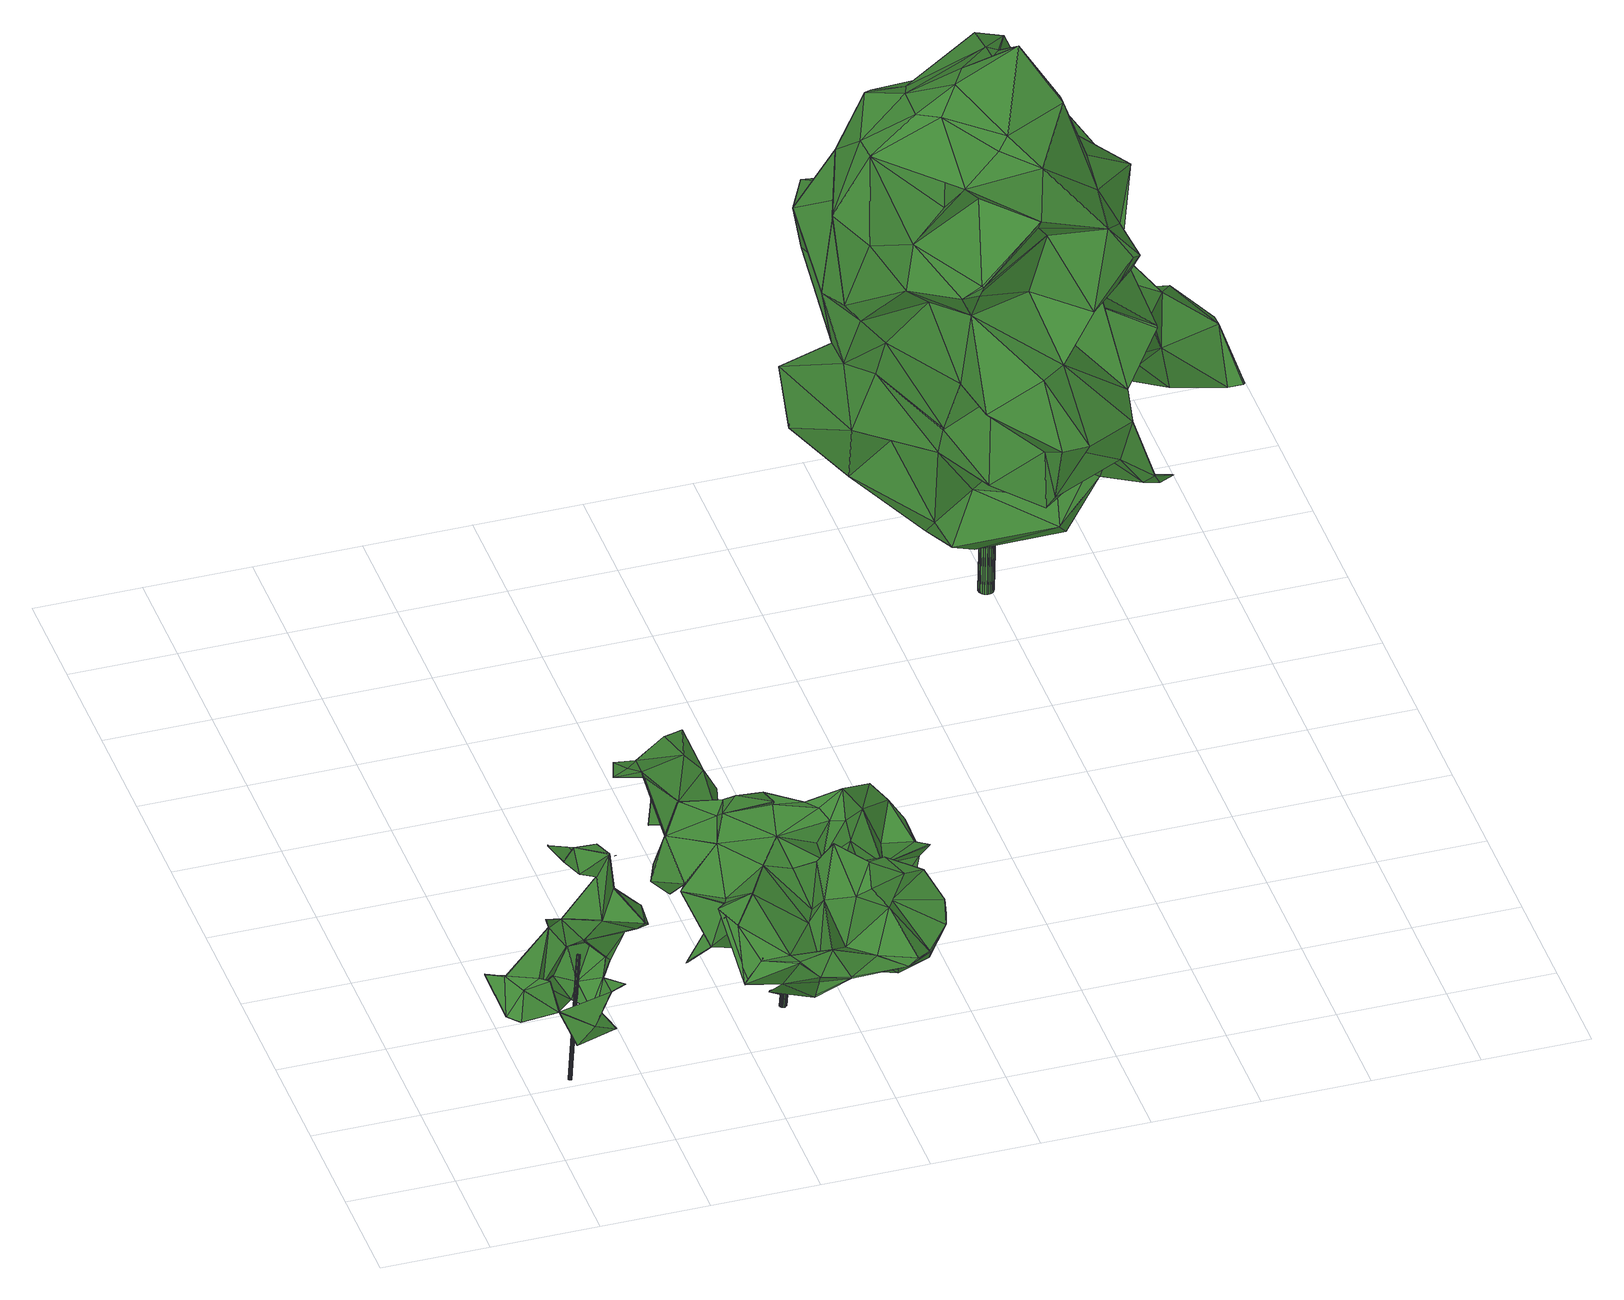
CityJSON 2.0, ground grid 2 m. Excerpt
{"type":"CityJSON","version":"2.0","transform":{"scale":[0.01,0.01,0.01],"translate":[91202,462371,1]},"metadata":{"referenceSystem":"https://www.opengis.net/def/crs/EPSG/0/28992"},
"CityObjects":{
"tree1":{"type":"SolitaryVegetationObject","attributes":{"gtid":99,"crown_width_m":2.86,"crown_median_z":4.64,"trunk_H_m":2.49,"trunk_DBH_m":0.0601,"trunk_radius_m":0.03,"trunk_base_height_m":2.15,"original_gtid":"100"},"geometry":[{"type":"Solid","lod":"3","boundaries":[[[[0,1,2]],[[3,4,5]],[[6,7,8]],[[6,8,9]],[[10,11,12]],[[13,14,15]],[[16,17,2]],[[3,18,4]],[[19,20,21]],[[22,15,23]],[[24,25,26]],[[26,25,27]],[[28,29,30]],[[31,32,33]],[[34,35,36]],[[37,38,17]],[[39,40,41]],[[36,42,34]],[[0,43,16]],[[44,45,46]],[[35,45,36]],[[41,22,23]],[[47,8,48]],[[49,29,14]],[[50,31,51]],[[44,52,53]],[[54,55,2]],[[56,37,57]],[[58,59,60]],[[57,37,61]],[[62,44,63]],[[64,65,66]],[[67,68,69]],[[13,15,22]],[[70,71,17]],[[72,73,74]],[[75,76,77]],[[78,79,80]],[[57,32,56]],[[34,42,81]],[[82,83,35]],[[46,35,83]],[[20,84,85]],[[84,20,19]],[[84,19,85]],[[60,86,58]],[[81,87,66]],[[88,85,19]],[[70,85,88]],[[39,11,40]],[[54,2,89]],[[62,24,90]],[[91,90,92]],[[93,54,89]],[[61,77,94]],[[76,94,77]],[[57,94,51]],[[95,52,44]],[[16,78,70]],[[96,70,78]],[[76,97,98]],[[99,68,67]],[[39,100,11]],[[40,11,54]],[[40,54,93]],[[57,33,32]],[[101,96,102]],[[103,104,105]],[[2,1,16]],[[106,102,107]],[[9,102,106]],[[86,59,58]],[[107,108,95]],[[95,103,107]],[[109,97,88]],[[110,49,71]],[[47,26,27]],[[111,109,88]],[[86,60,59]],[[0,16,1]],[[7,105,91]],[[51,31,33]],[[46,45,35]],[[20,101,21]],[[112,52,79]],[[12,11,100]],[[103,95,113]],[[103,113,104]],[[81,35,34]],[[76,23,15]],[[76,15,97]],[[36,45,42]],[[114,52,115]],[[115,52,112]],[[61,75,77]],[[0,10,12]],[[6,105,7]],[[103,105,6]],[[14,116,49]],[[35,117,82]],[[65,117,35]],[[118,117,25]],[[24,118,25]],[[62,117,118]],[[62,118,24]],[[18,5,4]],[[18,3,5]],[[42,45,87]],[[101,102,9]],[[41,40,22]],[[17,16,70]],[[83,82,63]],[[62,63,117]],[[91,62,90]],[[61,37,49]],[[61,49,38]],[[117,65,64]],[[117,64,25]],[[22,40,119]],[[22,119,93]],[[82,117,63]],[[120,31,121]],[[88,19,21]],[[9,8,21]],[[89,38,22]],[[93,89,22]],[[49,110,29]],[[95,108,52]],[[14,29,15]],[[28,15,29]],[[61,94,57]],[[79,52,80]],[[21,8,47]],[[92,24,122]],[[30,29,110]],[[28,110,15]],[[97,15,110]],[[2,55,0]],[[41,123,39]],[[100,39,123]],[[75,23,76]],[[61,23,75]],[[111,98,109]],[[98,97,109]],[[69,68,99]],[[69,99,67]],[[63,46,83]],[[44,46,63]],[[74,100,123]],[[107,6,106]],[[104,91,105]],[[92,122,91]],[[11,10,55]],[[17,71,49]],[[49,37,17]],[[48,26,47]],[[11,55,54]],[[50,121,31]],[[42,87,81]],[[97,110,88]],[[57,51,33]],[[48,8,7]],[[12,79,43]],[[12,43,0]],[[76,98,111]],[[106,6,9]],[[103,6,107]],[[25,64,53]],[[64,44,53]],[[47,121,50]],[[53,52,25]],[[52,114,25]],[[31,120,72]],[[0,55,10]],[[74,37,56]],[[38,37,74]],[[38,2,17]],[[72,32,31]],[[93,119,40]],[[78,16,43]],[[78,43,79]],[[23,123,41]],[[74,123,23]],[[56,72,74]],[[38,124,22]],[[116,124,38]],[[22,124,13]],[[38,89,2]],[[91,122,48]],[[91,48,7]],[[74,23,38]],[[48,122,26]],[[94,21,50]],[[88,21,94]],[[100,73,12]],[[79,12,73]],[[79,73,112]],[[74,73,100]],[[88,94,111]],[[112,73,115]],[[115,73,114]],[[94,76,111]],[[21,47,50]],[[114,73,72]],[[13,124,14]],[[38,23,61]],[[30,110,28]],[[96,107,102]],[[70,88,110]],[[107,125,108]],[[87,45,44]],[[56,32,72]],[[50,51,94]],[[96,85,70]],[[62,104,113]],[[62,91,104]],[[44,113,95]],[[62,113,44]],[[96,101,85]],[[20,85,101]],[[21,101,9]],[[49,116,38]],[[14,124,116]],[[92,90,24]],[[26,122,24]],[[70,110,71]],[[64,66,44]],[[81,66,35]],[[35,66,65]],[[44,66,87]],[[114,120,25]],[[72,120,114]],[[107,96,78]],[[125,107,78]],[[125,78,80]],[[27,121,47]],[[25,121,27]],[[120,121,25]],[[125,80,108]],[[52,108,80]],[[126,127,128]],[[126,128,129]],[[129,128,130]],[[129,130,131]],[[128,127,132]],[[128,132,130]],[[132,127,133]],[[132,133,130]],[[130,133,134]],[[130,134,131]],[[133,127,135]],[[133,135,134]],[[135,127,136]],[[135,136,134]],[[134,136,137]],[[134,137,131]],[[137,136,138]],[[137,138,131]],[[136,127,139]],[[136,139,138]],[[138,139,140]],[[138,140,131]],[[139,127,141]],[[139,141,140]],[[140,141,142]],[[140,142,131]],[[141,127,143]],[[141,143,142]],[[142,143,144]],[[142,144,131]],[[143,127,145]],[[143,145,144]],[[144,145,146]],[[144,146,131]],[[145,127,147]],[[145,147,146]],[[146,147,148]],[[146,148,131]],[[147,127,149]],[[147,149,148]],[[148,149,150]],[[148,150,131]],[[150,149,151]],[[150,151,131]],[[149,127,152]],[[149,152,151]],[[151,152,153]],[[151,153,131]],[[152,127,154]],[[152,154,153]],[[153,154,155]],[[153,155,131]],[[154,127,156]],[[154,156,155]],[[156,127,157]],[[156,157,155]],[[155,157,158]],[[155,158,131]],[[157,127,159]],[[157,159,158]],[[158,159,160]],[[158,160,131]],[[159,127,161]],[[159,161,160]],[[160,161,162]],[[160,162,131]],[[161,127,126]],[[161,126,162]],[[162,126,129]],[[162,129,131]]]]}]},
"tree2":{"type":"SolitaryVegetationObject","attributes":{"gtid":100,"crown_width_m":5.47,"crown_median_z":3.87,"trunk_H_m":2.57,"trunk_DBH_m":0.125,"trunk_radius_m":0.0627,"trunk_base_height_m":1.3,"original_gtid":"101"},"geometry":[{"type":"Solid","lod":"3","boundaries":[[[[163,164,165]],[[166,167,168]],[[169,167,166]],[[170,171,172]],[[170,172,173]],[[174,175,176]],[[177,178,179]],[[180,181,182]],[[183,184,185]],[[186,185,184]],[[187,188,189]],[[190,191,192]],[[193,194,177]],[[195,189,196]],[[197,198,199]],[[197,199,200]],[[201,202,168]],[[203,204,205]],[[188,196,189]],[[206,207,208]],[[206,209,207]],[[210,211,212]],[[180,213,181]],[[214,205,215]],[[216,217,218]],[[219,220,221]],[[205,222,203]],[[223,224,213]],[[225,226,227]],[[219,228,229]],[[230,231,232]],[[233,234,235]],[[192,198,190]],[[196,236,195]],[[202,201,237]],[[209,237,201]],[[238,239,200]],[[181,213,224]],[[240,224,223]],[[241,164,242]],[[243,244,186]],[[168,245,201]],[[246,247,248]],[[246,249,247]],[[182,250,180]],[[251,252,253]],[[254,255,256]],[[257,258,259]],[[200,239,197]],[[193,177,179]],[[260,261,224]],[[175,245,262]],[[175,262,263]],[[264,265,266]],[[265,264,267]],[[198,268,269]],[[270,271,272]],[[260,190,261]],[[273,274,275]],[[179,251,253]],[[276,277,278]],[[179,178,251]],[[279,280,281]],[[280,282,281]],[[283,234,284]],[[285,172,171]],[[286,287,288]],[[289,287,286]],[[290,274,291]],[[207,245,174]],[[274,252,178]],[[251,178,252]],[[227,283,292]],[[293,294,295]],[[273,275,296]],[[297,244,298]],[[241,165,164]],[[168,202,166]],[[299,300,301]],[[300,302,301]],[[192,199,198]],[[204,272,271]],[[303,304,238]],[[305,185,186]],[[306,182,307]],[[277,308,278]],[[183,185,289]],[[221,267,219]],[[176,309,194]],[[175,309,176]],[[215,204,271]],[[186,184,243]],[[184,183,243]],[[265,267,243]],[[310,272,222]],[[197,311,268]],[[312,245,168]],[[313,314,315]],[[183,289,286]],[[186,244,305]],[[297,305,244]],[[316,241,231]],[[202,217,166]],[[293,278,294]],[[188,317,318]],[[319,320,233]],[[178,177,275]],[[178,275,274]],[[298,244,221]],[[267,221,244]],[[303,321,322]],[[242,323,324]],[[276,278,293]],[[266,183,286]],[[183,266,243]],[[169,166,325]],[[326,282,210]],[[265,243,266]],[[322,327,328]],[[310,222,276]],[[329,236,330]],[[236,331,330]],[[332,253,333]],[[167,312,168]],[[334,312,167]],[[174,182,306]],[[272,311,197]],[[240,260,224]],[[169,329,330]],[[325,329,169]],[[335,293,254]],[[336,222,205]],[[228,219,337]],[[228,337,338]],[[339,331,236]],[[339,340,331]],[[250,194,193]],[[341,235,226]],[[267,244,243]],[[302,225,229]],[[342,343,344]],[[344,343,296]],[[345,329,325]],[[229,346,302]],[[347,348,295]],[[187,349,340]],[[206,237,209]],[[206,350,237]],[[206,351,350]],[[352,323,300]],[[170,218,217]],[[353,354,341]],[[349,354,353]],[[283,227,226]],[[212,321,210]],[[197,355,316]],[[197,316,356]],[[167,343,342]],[[357,358,214]],[[357,214,215]],[[241,322,328]],[[174,306,207]],[[359,207,306]],[[343,167,169]],[[343,169,330]],[[297,298,227]],[[264,249,360]],[[303,316,304]],[[242,164,163]],[[190,260,191]],[[231,230,316]],[[305,361,185]],[[305,362,361]],[[274,290,252]],[[281,326,363]],[[281,363,290]],[[215,205,204]],[[323,165,241]],[[323,241,328]],[[355,304,316]],[[315,338,313]],[[188,187,317]],[[324,231,242]],[[343,330,364]],[[246,248,173]],[[351,295,348]],[[299,301,346]],[[346,301,302]],[[303,238,321]],[[172,257,173]],[[349,365,280]],[[175,263,366]],[[263,367,366]],[[321,212,327]],[[321,327,322]],[[195,236,345]],[[329,345,236]],[[356,368,268]],[[311,356,268]],[[225,302,226]],[[285,369,370]],[[294,308,369]],[[239,238,355]],[[328,327,365]],[[349,328,365]],[[357,316,230]],[[267,264,219]],[[345,216,371]],[[325,216,345]],[[288,372,373]],[[288,373,286]],[[203,222,272]],[[235,372,288]],[[197,268,198]],[[348,171,170]],[[359,306,293]],[[374,195,345]],[[273,291,274]],[[262,334,375]],[[262,375,263]],[[246,360,249]],[[323,328,300]],[[324,323,352]],[[206,208,351]],[[254,256,376]],[[376,335,254]],[[226,349,341]],[[349,353,341]],[[227,292,305]],[[174,245,175]],[[298,221,220]],[[298,220,227]],[[280,340,349]],[[306,307,254]],[[203,272,204]],[[242,163,323]],[[297,227,305]],[[170,377,348]],[[228,299,346]],[[378,379,228]],[[229,228,346]],[[273,380,291]],[[293,295,208]],[[293,208,359]],[[339,236,196]],[[371,381,374]],[[264,374,381]],[[314,232,315]],[[179,332,193]],[[211,365,327]],[[270,272,197]],[[270,311,376]],[[211,327,212]],[[253,260,240]],[[311,276,335]],[[311,335,376]],[[325,217,216]],[[382,383,356]],[[170,217,202]],[[325,166,217]],[[355,238,304]],[[303,241,316]],[[303,322,241]],[[280,365,211]],[[384,287,319]],[[189,195,385]],[[189,385,187]],[[338,337,313]],[[232,314,386]],[[323,163,165]],[[306,254,293]],[[269,224,261]],[[231,241,242]],[[264,381,249]],[[358,387,214]],[[370,387,358]],[[199,388,200]],[[199,192,388]],[[326,388,192]],[[326,210,388]],[[238,200,388]],[[238,388,210]],[[245,209,201]],[[382,316,357]],[[300,299,228]],[[376,382,270]],[[367,263,375]],[[259,246,257]],[[238,210,321]],[[207,209,245]],[[167,375,334]],[[295,369,285]],[[294,369,295]],[[239,355,197]],[[196,188,318]],[[273,296,364]],[[273,389,390]],[[340,273,390]],[[249,381,371]],[[371,247,249]],[[218,247,371]],[[218,170,247]],[[349,187,354]],[[187,385,354]],[[308,370,369]],[[288,384,233]],[[288,233,235]],[[233,384,319]],[[285,347,295]],[[276,222,336]],[[391,320,362]],[[361,362,320]],[[361,320,319]],[[341,372,235]],[[392,309,344]],[[233,320,393]],[[194,309,392]],[[171,347,285]],[[394,314,313]],[[170,237,377]],[[278,308,294]],[[171,348,347]],[[352,379,378]],[[308,387,370]],[[256,395,396]],[[247,170,248]],[[250,174,176]],[[182,174,250]],[[351,208,295]],[[340,389,331]],[[350,377,237]],[[350,351,377]],[[377,351,348]],[[312,334,262]],[[268,368,269]],[[197,356,270]],[[276,293,335]],[[331,389,330]],[[357,397,358]],[[232,358,397]],[[385,195,398]],[[172,285,370]],[[391,284,393]],[[391,393,320]],[[226,302,300]],[[394,386,314]],[[266,286,373]],[[385,398,373]],[[345,371,374]],[[374,264,195]],[[398,195,264]],[[340,280,380]],[[340,380,273]],[[279,380,280]],[[291,380,279]],[[373,398,264]],[[373,264,266]],[[219,264,337]],[[226,300,349]],[[328,349,300]],[[364,296,343]],[[308,214,387]],[[308,277,336]],[[277,276,336]],[[216,218,371]],[[399,194,392]],[[399,392,177]],[[181,307,182]],[[340,390,389]],[[202,237,170]],[[310,276,311]],[[312,262,245]],[[173,248,170]],[[386,394,258]],[[326,281,282]],[[193,332,250]],[[180,250,332]],[[359,208,207]],[[361,319,287]],[[185,361,287]],[[290,279,281]],[[330,389,364]],[[253,332,179]],[[290,291,279]],[[229,220,219]],[[308,336,214]],[[205,214,336]],[[338,352,228]],[[358,232,386]],[[215,271,270]],[[224,255,181]],[[181,255,254]],[[310,311,272]],[[259,394,313]],[[259,313,246]],[[382,356,316]],[[259,258,394]],[[256,396,376]],[[215,270,357]],[[382,357,270]],[[311,270,356]],[[254,307,181]],[[296,392,344]],[[250,176,194]],[[296,275,392]],[[177,392,275]],[[283,284,292]],[[305,292,362]],[[391,292,284]],[[362,292,391]],[[230,232,397]],[[230,397,357]],[[177,194,399]],[[225,227,220]],[[364,389,273]],[[225,220,229]],[[231,324,352]],[[370,258,172]],[[358,258,370]],[[252,290,400]],[[376,383,382]],[[393,234,233]],[[284,234,393]],[[167,342,375]],[[252,400,253]],[[260,253,400]],[[400,191,260]],[[192,191,326]],[[231,352,232]],[[339,196,318]],[[187,339,318]],[[187,340,339]],[[187,318,317]],[[210,282,211]],[[235,234,226]],[[211,282,280]],[[283,226,234]],[[341,354,373]],[[372,341,373]],[[385,373,354]],[[363,326,191]],[[363,191,290]],[[172,258,257]],[[366,367,309]],[[175,366,309]],[[375,309,367]],[[375,342,309]],[[342,344,309]],[[232,352,315]],[[386,258,358]],[[290,191,400]],[[315,352,338]],[[173,257,246]],[[352,378,228]],[[180,333,213]],[[223,213,333]],[[224,395,255]],[[256,255,395]],[[332,333,180]],[[223,333,240]],[[253,240,333]],[[368,383,396]],[[376,396,383]],[[356,383,368]],[[300,228,379]],[[300,379,352]],[[395,224,396]],[[269,396,224]],[[368,396,269]],[[289,185,287]],[[313,360,246]],[[264,360,337]],[[337,360,313]],[[269,261,198]],[[190,198,261]],[[384,288,287]],[[401,402,403]],[[401,403,404]],[[404,403,405]],[[404,405,406]],[[403,402,407]],[[403,407,405]],[[405,407,408]],[[405,408,406]],[[407,402,409]],[[407,409,408]],[[408,409,410]],[[408,410,406]],[[409,402,411]],[[409,411,410]],[[410,411,412]],[[410,412,406]],[[411,402,413]],[[411,413,412]],[[412,413,414]],[[412,414,406]],[[413,402,415]],[[413,415,414]],[[414,415,416]],[[414,416,406]],[[415,402,417]],[[415,417,416]],[[416,417,418]],[[416,418,406]],[[417,402,419]],[[417,419,418]],[[418,419,420]],[[418,420,406]],[[419,402,421]],[[419,421,420]],[[420,421,422]],[[420,422,406]],[[421,402,423]],[[421,423,422]],[[422,423,424]],[[422,424,406]],[[423,402,425]],[[423,425,424]],[[424,425,426]],[[424,426,406]],[[425,402,427]],[[425,427,426]],[[426,427,428]],[[426,428,406]],[[427,402,429]],[[427,429,428]],[[428,429,430]],[[428,430,406]],[[429,402,431]],[[429,431,430]],[[430,431,432]],[[430,432,406]],[[431,402,433]],[[431,433,432]],[[432,433,434]],[[432,434,406]],[[433,402,435]],[[433,435,434]],[[434,435,436]],[[434,436,406]],[[435,402,437]],[[435,437,436]],[[436,437,438]],[[436,438,406]],[[437,402,439]],[[437,439,438]],[[438,439,440]],[[438,440,406]],[[439,402,441]],[[439,441,440]],[[440,441,442]],[[440,442,406]],[[441,402,443]],[[441,443,442]],[[442,443,444]],[[442,444,406]],[[443,402,445]],[[443,445,444]],[[444,445,446]],[[444,446,406]],[[445,402,447]],[[445,447,446]],[[446,447,448]],[[446,448,406]],[[447,402,449]],[[447,449,448]],[[448,449,450]],[[448,450,406]],[[449,402,401]],[[449,401,450]],[[450,401,404]],[[450,404,406]]]]}]},
"tree3":{"type":"SolitaryVegetationObject","attributes":{"gtid":70,"crown_width_m":6.85,"crown_median_z":6.88,"trunk_H_m":5.66,"trunk_DBH_m":0.279,"trunk_radius_m":0.14,"trunk_base_height_m":1.22,"original_gtid":"71"},"geometry":[{"type":"Solid","lod":"3","boundaries":[[[[451,452,453]],[[454,455,456]],[[457,458,459]],[[460,461,462]],[[463,464,465]],[[466,467,468]],[[469,470,471]],[[472,473,474]],[[475,476,477]],[[478,474,468]],[[479,480,481]],[[468,474,482]],[[483,484,485]],[[486,484,483]],[[487,462,488]],[[468,467,478]],[[456,489,454]],[[490,453,491]],[[492,493,457]],[[494,492,457]],[[495,496,497]],[[498,496,495]],[[499,500,501]],[[502,503,504]],[[474,505,472]],[[505,506,472]],[[494,507,492]],[[508,492,507]],[[491,453,452]],[[509,510,511]],[[512,513,455]],[[511,510,490]],[[514,510,509]],[[510,514,451]],[[515,516,502]],[[461,517,465]],[[461,465,464]],[[489,518,519]],[[460,462,520]],[[521,454,522]],[[523,467,524]],[[525,526,527]],[[465,466,528]],[[529,501,530]],[[511,452,515]],[[531,523,532]],[[531,532,533]],[[453,490,451]],[[456,455,513]],[[481,534,501]],[[481,501,500]],[[490,510,451]],[[535,536,537]],[[464,538,539]],[[540,494,541]],[[513,485,456]],[[542,543,503]],[[544,545,546]],[[495,547,548]],[[493,549,550]],[[493,550,526]],[[530,501,551]],[[530,551,552]],[[553,477,554]],[[555,548,509]],[[509,548,514]],[[456,485,484]],[[452,511,491]],[[556,546,557]],[[475,537,476]],[[558,559,560]],[[561,562,563]],[[564,565,566]],[[567,566,565]],[[517,568,569]],[[570,535,537]],[[571,572,536]],[[476,573,554]],[[517,460,520]],[[538,474,473]],[[481,574,566]],[[470,575,576]],[[577,578,512]],[[577,512,579]],[[580,581,582]],[[569,568,583]],[[584,585,586]],[[499,501,529]],[[587,588,589]],[[587,589,590]],[[470,576,557]],[[557,576,556]],[[543,591,592]],[[509,515,555]],[[511,515,509]],[[557,593,471]],[[515,504,555]],[[594,595,596]],[[455,579,512]],[[597,598,599]],[[558,591,481]],[[459,600,601]],[[476,554,477]],[[589,532,602]],[[603,532,589]],[[604,605,606]],[[469,606,605]],[[467,523,478]],[[560,590,583]],[[597,564,598]],[[583,590,524]],[[556,607,608]],[[481,609,558]],[[516,451,610]],[[480,551,534]],[[473,472,611]],[[470,605,575]],[[515,502,504]],[[499,612,613]],[[490,491,511]],[[546,545,593]],[[512,578,613]],[[614,459,458]],[[557,471,470]],[[560,615,590]],[[615,587,590]],[[475,570,537]],[[469,605,470]],[[506,606,458]],[[614,458,469]],[[469,458,606]],[[553,616,477]],[[589,588,603]],[[617,508,507]],[[485,618,483]],[[600,459,614]],[[514,610,451]],[[543,479,591]],[[520,619,503]],[[486,573,620]],[[466,465,517]],[[530,621,622]],[[565,564,588]],[[565,588,567]],[[564,566,574]],[[614,469,600]],[[586,613,578]],[[617,623,508]],[[508,623,487]],[[624,495,548]],[[610,495,497]],[[575,625,626]],[[520,627,517]],[[570,496,535]],[[474,628,505]],[[478,628,474]],[[598,564,574]],[[629,594,596]],[[629,596,630]],[[481,591,479]],[[516,515,452]],[[478,523,531]],[[566,567,562]],[[451,516,452]],[[523,524,602]],[[484,486,631]],[[486,519,631]],[[632,621,530]],[[563,633,561]],[[634,593,600]],[[635,618,485]],[[521,556,577]],[[577,556,608]],[[616,553,632]],[[531,636,505]],[[537,536,630]],[[568,627,637]],[[638,637,627]],[[571,536,498]],[[544,639,545]],[[497,496,477]],[[579,455,521]],[[479,543,542]],[[497,616,640]],[[499,613,585]],[[638,592,591]],[[622,613,612]],[[499,529,612]],[[622,612,529]],[[640,632,552]],[[499,574,500]],[[481,500,574]],[[540,572,494]],[[485,513,635]],[[477,616,497]],[[557,546,593]],[[593,594,641]],[[488,508,487]],[[457,541,494]],[[538,473,527]],[[629,641,594]],[[549,508,488]],[[632,642,621]],[[578,577,643]],[[464,463,482]],[[464,482,538]],[[569,466,517]],[[600,641,601]],[[593,641,600]],[[572,507,494]],[[594,593,545]],[[577,644,643]],[[584,645,646]],[[492,549,493]],[[492,508,549]],[[615,560,563]],[[538,482,474]],[[506,611,472]],[[572,571,507]],[[562,615,563]],[[583,524,569]],[[647,646,626]],[[495,624,648]],[[495,648,498]],[[533,581,531]],[[647,584,646]],[[466,524,467]],[[569,524,466]],[[589,602,524]],[[567,615,562]],[[530,622,529]],[[599,649,597]],[[542,516,479]],[[502,516,542]],[[650,624,617]],[[520,462,487]],[[507,571,648]],[[481,480,534]],[[527,651,539]],[[503,502,542]],[[620,630,652]],[[620,652,653]],[[596,652,630]],[[632,553,642]],[[530,552,632]],[[527,550,651]],[[616,632,640]],[[584,586,578]],[[512,613,635]],[[512,635,513]],[[601,641,654]],[[655,654,629]],[[457,459,541]],[[526,457,493]],[[558,560,583]],[[580,636,581]],[[604,636,580]],[[656,619,548]],[[581,636,531]],[[505,636,606]],[[560,633,563]],[[606,636,604]],[[603,649,533]],[[480,479,657]],[[586,585,613]],[[505,628,531]],[[478,531,628]],[[484,631,456]],[[519,518,631]],[[544,522,454]],[[539,651,462]],[[549,462,651]],[[456,631,518]],[[617,624,623]],[[626,646,645]],[[480,657,551]],[[517,461,460]],[[505,606,506]],[[539,462,461]],[[560,658,633]],[[486,620,653]],[[454,489,544]],[[546,556,522]],[[454,521,455]],[[486,653,519]],[[498,536,535]],[[520,503,627]],[[644,575,645]],[[517,627,568]],[[580,582,604]],[[525,527,473]],[[649,599,659]],[[487,623,619]],[[583,637,558]],[[638,558,637]],[[620,573,630]],[[537,573,476]],[[554,483,618]],[[554,618,553]],[[630,573,537]],[[629,630,655]],[[572,655,536]],[[630,536,655]],[[524,590,589]],[[634,469,471]],[[652,595,653]],[[596,595,652]],[[575,626,645]],[[626,599,598]],[[626,582,599]],[[462,549,488]],[[544,546,522]],[[579,521,577]],[[635,553,618]],[[609,559,558]],[[551,501,534]],[[640,552,660]],[[551,660,552]],[[649,659,533]],[[516,657,479]],[[603,533,532]],[[585,584,647]],[[639,595,594]],[[549,651,550]],[[523,602,532]],[[535,496,498]],[[613,621,635]],[[461,464,539]],[[475,496,570]],[[475,477,496]],[[459,654,541]],[[629,654,641]],[[655,661,654]],[[541,654,540]],[[540,654,661]],[[487,619,520]],[[578,662,584]],[[643,662,578]],[[607,556,644]],[[607,644,577]],[[576,644,556]],[[639,594,545]],[[504,503,656]],[[528,466,468]],[[468,482,528]],[[504,656,555]],[[548,555,656]],[[516,610,657]],[[634,600,469]],[[456,518,489]],[[638,591,558]],[[626,625,582]],[[521,522,556]],[[550,527,526]],[[660,657,663]],[[639,653,595]],[[605,625,575]],[[604,625,605]],[[582,625,604]],[[611,506,458]],[[634,471,593]],[[575,644,576]],[[566,609,481]],[[577,608,607]],[[567,588,587]],[[656,503,619]],[[615,567,587]],[[647,664,585]],[[585,664,499]],[[574,499,664]],[[626,664,647]],[[626,574,664]],[[626,598,574]],[[660,551,657]],[[657,665,663]],[[657,610,665]],[[497,665,610]],[[640,665,497]],[[498,648,571]],[[660,665,640]],[[663,665,660]],[[533,659,581]],[[582,659,599]],[[581,659,582]],[[540,661,572]],[[572,661,655]],[[459,601,654]],[[666,486,483]],[[666,483,554]],[[627,592,638]],[[568,637,583]],[[627,503,592]],[[543,592,503]],[[650,617,648]],[[650,648,624]],[[666,573,486]],[[666,554,573]],[[560,559,658]],[[609,658,559]],[[526,525,457]],[[611,458,525]],[[457,525,458]],[[617,507,648]],[[514,548,610]],[[473,611,525]],[[489,519,544]],[[639,544,519]],[[639,519,653]],[[635,621,553]],[[610,547,495]],[[548,547,610]],[[622,621,613]],[[553,621,642]],[[645,584,662]],[[644,662,643]],[[645,662,644]],[[649,603,588]],[[649,588,597]],[[597,588,564]],[[538,527,539]],[[566,658,609]],[[562,658,566]],[[562,561,658]],[[633,658,561]],[[624,619,623]],[[548,619,624]],[[482,463,667]],[[482,667,528]],[[465,528,667]],[[465,667,463]],[[668,669,670]],[[668,670,671]],[[671,670,672]],[[671,672,673]],[[670,669,674]],[[670,674,672]],[[672,674,675]],[[672,675,673]],[[674,669,676]],[[674,676,675]],[[675,676,677]],[[675,677,673]],[[676,669,678]],[[676,678,677]],[[677,678,679]],[[677,679,673]],[[678,669,680]],[[678,680,679]],[[679,680,681]],[[679,681,673]],[[680,669,682]],[[680,682,681]],[[681,682,683]],[[681,683,673]],[[682,669,684]],[[682,684,683]],[[683,684,685]],[[683,685,673]],[[684,669,686]],[[684,686,685]],[[685,686,687]],[[685,687,673]],[[686,669,688]],[[686,688,687]],[[687,688,689]],[[687,689,673]],[[688,669,690]],[[688,690,689]],[[689,690,691]],[[689,691,673]],[[690,669,692]],[[690,692,691]],[[691,692,693]],[[691,693,673]],[[692,669,694]],[[692,694,693]],[[693,694,695]],[[693,695,673]],[[694,669,696]],[[694,696,695]],[[695,696,697]],[[695,697,673]],[[696,669,698]],[[696,698,697]],[[697,698,699]],[[697,699,673]],[[698,669,700]],[[698,700,699]],[[699,700,701]],[[699,701,673]],[[700,669,702]],[[700,702,701]],[[701,702,703]],[[701,703,673]],[[702,669,704]],[[702,704,703]],[[703,704,705]],[[703,705,673]],[[704,669,706]],[[704,706,705]],[[705,706,707]],[[705,707,673]],[[706,669,708]],[[706,708,707]],[[707,708,709]],[[707,709,673]],[[708,669,710]],[[708,710,709]],[[709,710,711]],[[709,711,673]],[[710,669,712]],[[710,712,711]],[[711,712,713]],[[711,713,673]],[[712,669,714]],[[712,714,713]],[[713,714,715]],[[713,715,673]],[[714,669,716]],[[714,716,715]],[[715,716,717]],[[715,717,673]],[[716,669,668]],[[716,668,717]],[[717,668,671]],[[717,671,673]]]]}]}
},
"vertices":[
[88,112,367],[188,102,330],[112,63,308],[579,64,326],[578,64,325],[578,65,327],[337,161,398],[389,128,398],[351,140,383],[366,202,352],[88,112,369],[120,96,369],[120,96,367],[232,31,240],[232,32,239],[267,42,265],[221,140,316],[249,124,269],[578,63,326],[321,164,273],[322,165,273],[328,148,320],[205,52,303],[206,53,303],[369,76,441],[300,106,441],[363,108,408],[362,109,408],[311,60,237],[310,61,237],[312,61,237],[273,125,389],[251,152,364],[299,169,351],[234,212,542],[265,159,569],[235,213,542],[249,123,270],[205,54,303],[177,76,365],[146,69,351],[194,70,359],[235,214,542],[220,139,316],[298,135,516],[258,194,516],[307,156,569],[351,138,382],[390,127,398],[271,81,273],[319,145,330],[318,146,330],[238,143,433],[300,108,441],[111,61,308],[88,111,368],[221,138,316],[261,129,302],[539,159,356],[538,158,355],[538,159,354],[271,81,275],[328,126,491],[317,117,574],[298,133,517],[269,137,526],[269,138,525],[353,198,505],[353,197,505],[354,198,504],[261,131,301],[250,124,270],[249,151,364],[223,169,398],[190,101,330],[266,43,265],[302,62,318],[281,77,278],[250,153,364],[223,171,398],[224,170,398],[257,193,516],[316,117,575],[306,156,570],[321,166,272],[320,165,274],[538,159,356],[258,194,515],[302,107,315],[131,39,307],[327,126,490],[379,132,438],[368,78,441],[131,38,308],[302,107,317],[341,182,441],[299,170,350],[303,61,318],[328,61,329],[352,198,504],[177,78,364],[326,149,320],[322,192,366],[343,182,441],[377,132,438],[378,133,438],[366,203,353],[322,196,372],[335,161,398],[328,62,328],[282,77,277],[328,63,329],[208,140,440],[327,127,491],[237,142,433],[209,138,440],[232,33,241],[316,116,574],[326,126,491],[146,71,350],[273,126,391],[274,126,390],[370,77,441],[194,72,359],[231,32,240],[273,127,390],[243,102,115],[240,102,115],[243,103,115],[265,122,364],[264,123,364],[261,122,364],[243,104,115],[242,104,115],[263,124,364],[241,105,115],[240,105,115],[262,124,364],[261,125,364],[239,105,115],[260,124,364],[238,104,115],[259,123,364],[237,103,115],[259,122,364],[237,102,115],[258,121,364],[237,101,115],[259,121,364],[238,100,115],[259,120,364],[260,119,364],[239,99,115],[261,119,364],[240,99,115],[262,119,364],[241,99,115],[242,99,115],[263,119,364],[242,100,115],[264,120,364],[243,101,115],[265,121,364],
[490,225,222],[492,224,223],[491,225,224],[893,460,293],[911,396,358],[928,451,275],[883,414,387],[806,428,214],[823,378,132],[771,381,148],[750,407,171],[909,261,239],[937,301,298],[876,252,266],[838,186,401],[803,165,413],[867,166,373],[932,130,274],[896,114,222],[943,165,269],[622,667,381],[622,668,380],[582,646,390],[607,664,332],[605,380,409],[678,318,463],[638,408,420],[705,64,317],[705,66,316],[644,57,309],[908,184,359],[910,196,349],[674,431,396],[685,401,422],[623,90,243],[678,47,275],[643,56,307],[552,82,263],[933,386,190],[902,447,248],[661,230,112],[634,201,147],[662,231,114],[862,309,273],[907,261,239],[829,257,207],[913,356,221],[560,147,343],[603,200,366],[538,193,351],[890,83,258],[724,239,136],[662,204,149],[777,440,272],[819,450,278],[775,444,262],[578,505,286],[561,527,289],[587,574,272],[663,229,113],[860,51,273],[841,58,255],[510,477,251],[518,437,339],[560,527,290],[584,408,273],[510,476,249],[684,207,275],[601,247,279],[681,294,267],[457,539,407],[501,505,420],[500,504,422],[756,385,396],[864,399,241],[552,84,263],[552,83,262],[858,52,273],[538,233,240],[538,234,238],[609,664,332],[583,612,294],[936,354,214],[698,445,230],[748,447,247],[769,419,208],[701,495,245],[942,169,297],[796,126,384],[768,128,372],[825,117,344],[848,139,181],[838,110,219],[820,119,216],[750,405,173],[779,344,193],[768,417,209],[795,90,266],[734,45,265],[940,328,308],[956,298,321],[631,482,314],[660,587,302],[629,568,364],[613,587,286],[683,71,247],[733,44,263],[694,133,170],[634,199,148],[633,199,146],[744,245,374],[748,193,445],[777,227,370],[738,208,149],[752,237,121],[784,243,131],[716,218,292],[647,280,358],[698,179,294],[603,200,364],[557,489,366],[506,531,411],[831,357,109],[597,578,396],[516,596,390],[506,531,413],[583,645,391],[720,161,352],[726,223,390],[571,555,347],[808,212,163],[799,276,137],[826,297,149],[808,285,371],[536,590,250],[537,589,249],[516,399,243],[522,334,308],[515,398,242],[487,421,259],[560,148,341],[588,104,290],[557,625,332],[878,173,217],[893,146,228],[760,277,107],[863,272,319],[662,202,147],[694,131,168],[936,388,316],[677,411,258],[729,345,317],[634,330,285],[636,161,264],[678,316,462],[679,317,461],[473,590,399],[473,589,398],[539,193,349],[563,233,327],[538,274,241],[567,280,249],[844,459,324],[637,93,299],[563,234,329],[506,308,314],[819,413,381],[814,351,437],[774,361,396],[840,150,333],[888,85,258],[936,377,324],[790,144,195],[725,237,135],[611,452,298],[601,406,272],[696,381,407],[688,331,375],[520,437,339],[881,344,307],[846,338,394],[861,273,320],[737,436,344],[517,399,241],[832,357,111],[824,377,133],[588,357,364],[822,373,275],[795,317,186],[573,295,263],[587,358,362],[605,413,380],[624,123,268],[696,113,260],[722,211,175],[729,304,215],[839,226,209],[655,457,300],[516,597,389],[516,595,389],[696,113,262],[807,310,398],[571,253,323],[955,297,320],[954,298,322],[732,65,259],[787,299,131],[785,299,132],[714,515,291],[502,505,421],[559,489,367],[655,457,302],[938,328,310],[791,142,196],[781,344,195],[585,407,275],[543,312,307],[703,286,335],[712,514,290],[729,155,241],[739,127,264],[489,557,406],[623,434,397],[737,309,225],[759,277,109],[588,102,292],[784,332,388],[760,330,346],[489,557,404],[819,204,308],[458,539,406],[758,381,287],[831,89,240],[796,90,264],[720,248,262],[616,447,375],[867,168,372],[749,128,267],[696,302,29],[690,302,30],[696,304,29],[719,308,286],[718,310,286],[712,308,286],[695,305,29],[718,311,286],[694,307,30],[717,312,286],[693,308,30],[715,313,286],[691,308,30],[714,314,286],[690,308,30],[712,314,286],[688,308,30],[711,314,286],[687,307,30],[709,313,287],[685,306,30],[708,312,287],[685,305,30],[707,311,287],[684,303,30],[706,309,287],[684,302,30],[706,308,287],[684,300,30],[707,306,287],[685,299,30],[707,305,287],[686,297,30],[708,303,287],[687,297,30],[710,302,287],[688,296,30],[711,302,287],[690,296,30],[713,302,287],[692,296,30],[714,302,286],[693,297,30],[716,303,286],[694,298,30],[717,304,286],[696,299,30],[718,305,286],[696,301,30],[719,306,286],
[1832,1411,456],[1835,1369,348],[1863,1365,351],[1336,1357,1124],[1388,1219,1099],[1455,1368,1173],[1227,1597,549],[1146,1466,530],[1141,1626,624],[1457,1411,373],[1373,1435,350],[1416,1543,396],[1358,1441,151],[1306,1421,198],[1358,1423,166],[1356,1307,150],[1307,1281,184],[1275,1332,190],[1106,1397,697],[1124,1322,719],[1131,1410,854],[1064,1452,375],[1082,1484,349],[1162,1418,272],[1614,1623,821],[1576,1602,887],[1648,1459,816],[1279,1293,235],[1670,1274,576],[1675,1268,585],[1586,1155,552],[1306,1420,194],[1504,1401,1016],[1440,1433,1117],[1523,1341,1065],[1482,1539,1067],[1505,1563,440],[1465,1595,430],[1361,1395,1127],[1865,1367,351],[1863,1367,349],[1323,1593,527],[1251,1607,480],[1329,1683,641],[1634,1530,632],[1593,1574,766],[1635,1527,633],[1520,1572,696],[1517,1131,752],[1493,1206,646],[1556,1218,720],[1679,1388,418],[1551,1423,400],[1677,1426,357],[1152,1368,409],[1047,1457,508],[1438,1558,592],[1466,1615,440],[1768,1469,397],[1834,1443,448],[1839,1399,350],[1434,1163,1059],[1510,1286,1096],[1771,1500,490],[1741,1408,341],[1712,1363,465],[1438,1364,314],[1417,1400,1135],[1425,1462,1110],[1517,1420,381],[1305,1338,1073],[1268,1369,1066],[1350,1299,286],[1480,1211,239],[1143,1502,448],[1225,1600,428],[1236,1490,370],[1356,1423,164],[1581,1195,752],[1614,1229,752],[1273,1255,415],[1427,1233,419],[1328,1137,416],[1545,1301,653],[1572,1599,776],[1462,1627,841],[1539,1652,882],[1186,1475,289],[1310,1446,346],[1302,1704,669],[1252,1713,661],[1684,1363,463],[1626,1350,549],[1273,1444,1057],[1220,1511,1023],[1183,1418,993],[1612,1506,606],[1662,1572,452],[1406,1566,408],[1265,1547,419],[1675,1271,588],[1597,1258,738],[1654,1353,883],[1558,1513,885],[1710,1452,347],[1184,1363,998],[1119,1376,875],[1523,1203,455],[1547,1145,423],[1603,1138,368],[1658,1120,376],[1622,1111,388],[1635,1125,362],[1471,1012,557],[1452,1073,512],[1573,1086,535],[1559,1114,436],[1485,1234,289],[1496,1226,215],[1599,1617,804],[1494,1572,681],[1362,1662,719],[1524,1568,937],[1453,1104,672],[1200,1208,814],[1153,1270,878],[1310,1216,1003],[1431,1162,944],[1370,1210,1076],[1276,1235,481],[1275,1233,479],[1290,1180,613],[1547,1190,350],[1314,1121,858],[1455,1205,879],[1433,1186,914],[1544,1143,422],[1426,1067,417],[1526,1197,360],[1545,1187,351],[1459,1264,560],[1497,1383,525],[1168,1514,909],[1256,1588,966],[1345,1550,1000],[1407,1572,980],[1420,1007,559],[1403,1059,680],[1304,1075,618],[1105,1559,765],[1146,1645,756],[1482,1232,289],[1409,1065,400],[1194,1307,633],[1150,1312,687],[1136,1366,559],[1305,1323,889],[1321,1364,1032],[1576,1150,522],[1736,1433,530],[1095,1489,472],[1596,1155,835],[1550,1154,908],[1148,1512,664],[1605,1126,367],[1648,1442,807],[1539,1567,457],[1567,1333,937],[1567,1522,442],[1476,1579,1025],[1588,1209,872],[1610,1161,832],[1540,1568,453],[1617,1592,475],[1247,1227,766],[1304,1164,769],[1493,1376,387],[1222,1366,373],[1310,1627,853],[1452,1678,927],[1439,1433,1121],[1608,1263,759],[1656,1123,375],[1155,1452,849],[1554,1227,940],[1187,1342,542],[1528,1200,361],[1496,1259,431],[1289,1494,1033],[1589,1416,736],[1186,1558,801],[1573,1282,808],[1338,1228,969],[1239,1290,848],[1274,1120,842],[1306,1122,841],[1312,1158,813],[1475,1554,623],[1406,1065,522],[1543,1482,578],[1298,1463,372],[1435,1585,1002],[1429,1540,1085],[1200,1666,734],[1333,1638,822],[1624,1470,408],[1690,1351,551],[1622,1115,389],[1340,1162,582],[1653,1333,568],[1260,1626,734],[1312,1125,858],[1651,1351,557],[1428,1224,751],[1588,1455,602],[1473,1498,942],[1357,1438,151],[1404,1353,22],[1390,1352,22],[1403,1356,21],[1424,1373,587],[1423,1377,587],[1410,1373,588],[1402,1359,21],[1422,1380,587],[1399,1362,21],[1419,1383,587],[1396,1364,21],[1416,1385,587],[1393,1366,21],[1413,1386,587],[1390,1366,22],[1409,1387,587],[1386,1365,22],[1406,1386,587],[1383,1364,22],[1402,1385,588],[1380,1361,22],[1400,1382,588],[1378,1359,22],[1398,1379,588],[1376,1355,22],[1396,1376,588],[1376,1352,23],[1396,1372,588],[1377,1348,23],[1397,1369,588],[1378,1345,23],[1398,1365,588],[1380,1342,23],[1400,1362,588],[1383,1340,23],[1403,1360,588],[1387,1338,23],[1407,1359,588],[1390,1338,23],[1410,1359,588],[1394,1339,22],[1414,1359,588],[1397,1340,22],[1417,1361,588],[1400,1342,22],[1420,1363,588],[1402,1345,22],[1422,1366,587],[1404,1349,22],[1424,1370,587]
]}
